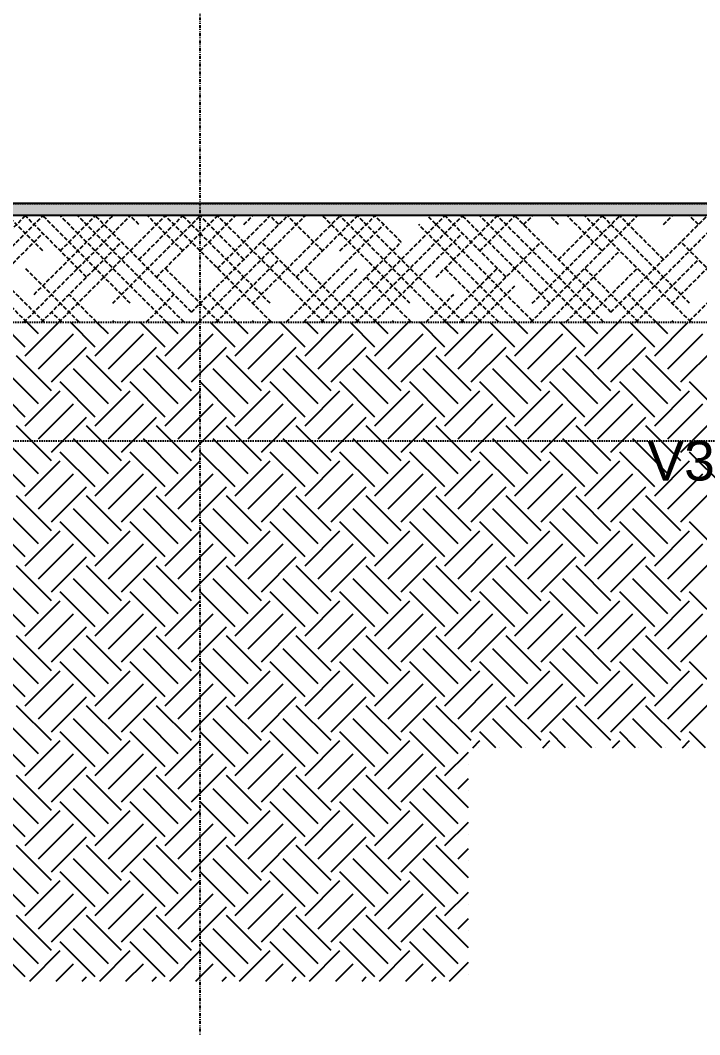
# Model space of a CAD drawing. Extents: x 37185 to 43130, y -8131 to -3926.
# Drawn here: x 41207.7 to 41322.2, y -5192.9 to -5022 of the extents above; entities that cross this region are included whole.
import ezdxf

# ---------------------------------------------------------------- set-up
doc = ezdxf.new("R2010")
doc.units = 0
doc.header["$MEASUREMENT"] = 0
for name, pattern in [('ESTILO_TQS_0001', [1, 0.7, -0.3]), ('ESTILO_TQS_0002', [0.4, 0.1, -0.3]), ('ESTILO_TQS_0004', [1.12, 0.5, -0.2, 0.01, -0.2, 0.01, -0.2])]:
    doc.linetypes.add(name, pattern=pattern)
for name, color, linetype in [('47', 15, 'CONTINUOUS'), ('67', 7, 'CONTINUOUS'), ('68', 4, 'CONTINUOUS'), ('70', 160, 'CONTINUOUS'), ('74', 2, 'CONTINUOUS'), ('96', 252, 'CONTINUOUS')]:
    doc.layers.add(name, color=color, linetype=linetype)
doc.styles.add('TQS_ARIAL', font='arial.ttf')

msp = doc.modelspace()

# ---------------------------------------------------------------- linework, layer by layer
at = {"layer": '47', "linetype": 'Continuous'}
for p, q in [((41208.55, -5077.06), (41204.36, -5072.87)), ((41208.55, -5078.53), (41214.21, -5072.87)), ((41210.76, -5074.85), (41208.78, -5072.87)), ((41220.34, -5077.06), (41216.15, -5072.87)), ((41220.34, -5078.53), (41226, -5072.87)), ((41222.55, -5074.85), (41220.57, -5072.87)), ((41232.12, -5077.06), (41227.93, -5072.87)), ((41232.12, -5078.53), (41237.78, -5072.87)), ((41234.33, -5074.85), (41232.35, -5072.87)), ((41243.91, -5077.06), (41239.72, -5072.87)), ((41243.91, -5078.53), (41249.57, -5072.87)), ((41246.12, -5074.85), (41244.14, -5072.87)), ((41255.69, -5077.06), (41251.5, -5072.87)), ((41255.69, -5078.53), (41261.35, -5072.87)), ((41257.9, -5074.85), (41255.92, -5072.87)), ((41267.48, -5077.06), (41263.29, -5072.87)), ((41267.48, -5078.53), (41273.14, -5072.87)), ((41269.69, -5074.85), (41267.71, -5072.87)), ((41279.26, -5077.06), (41275.07, -5072.87)), ((41279.26, -5078.53), (41284.92, -5072.87)), ((41281.47, -5074.85), (41279.49, -5072.87)), ((41291.05, -5077.06), (41286.86, -5072.87)), ((41291.05, -5078.53), (41296.71, -5072.87)), ((41293.26, -5074.85), (41291.28, -5072.87)), ((41302.83, -5077.06), (41298.64, -5072.87)), ((41302.83, -5078.53), (41308.49, -5072.87)), ((41305.04, -5074.85), (41303.06, -5072.87)), ((41314.62, -5077.06), (41310.43, -5072.87)), ((41314.62, -5078.53), (41320.28, -5072.87)), ((41316.83, -5074.85), (41314.85, -5072.87)), ((41210.76, -5080.74), (41216.65, -5074.85)), ((41222.55, -5080.74), (41228.44, -5074.85)), ((41234.33, -5080.74), (41240.22, -5074.85)), ((41246.12, -5080.74), (41252.01, -5074.85)), ((41257.9, -5080.74), (41263.79, -5074.85)), ((41269.69, -5080.74), (41275.58, -5074.85)), ((41281.47, -5080.74), (41287.36, -5074.85)), ((41293.26, -5080.74), (41299.15, -5074.85)), ((41305.04, -5080.74), (41310.93, -5074.85)), ((41316.83, -5080.74), (41322.72, -5074.85)), ((41212.97, -5082.95), (41218.86, -5077.06)), ((41224.76, -5082.95), (41230.65, -5077.06)), ((41236.54, -5082.95), (41242.43, -5077.06)), ((41248.33, -5082.95), (41254.22, -5077.06)), ((41260.11, -5082.95), (41266, -5077.06)), ((41271.9, -5082.95), (41277.79, -5077.06)), ((41283.68, -5082.95), (41289.57, -5077.06)), ((41295.47, -5082.95), (41301.36, -5077.06)), ((41307.25, -5082.95), (41313.14, -5077.06)), ((41319.04, -5082.95), (41324.93, -5077.06)), ((41212.97, -5084.43), (41207.08, -5078.53)), ((41224.76, -5084.43), (41218.86, -5078.53)), ((41236.54, -5084.43), (41230.65, -5078.53)), ((41248.33, -5084.43), (41242.43, -5078.53)), ((41260.11, -5084.43), (41254.22, -5078.53)), ((41271.9, -5084.43), (41266, -5078.53)), ((41283.68, -5084.43), (41277.79, -5078.53)), ((41295.47, -5084.43), (41289.57, -5078.53)), ((41307.25, -5084.43), (41301.36, -5078.53)), ((41319.04, -5084.43), (41313.14, -5078.53)), ((41210.76, -5086.64), (41204.87, -5080.74)), ((41222.55, -5086.64), (41216.65, -5080.74)), ((41234.33, -5086.64), (41228.44, -5080.74)), ((41246.12, -5086.64), (41240.22, -5080.74)), ((41257.9, -5086.64), (41252.01, -5080.74)), ((41269.69, -5086.64), (41263.79, -5080.74)), ((41281.47, -5086.64), (41275.58, -5080.74)), ((41293.26, -5086.64), (41287.36, -5080.74)), ((41305.04, -5086.64), (41299.15, -5080.74)), ((41316.83, -5086.64), (41310.93, -5080.74)), ((41208.55, -5088.85), (41202.66, -5082.95)), ((41220.34, -5088.85), (41214.44, -5082.95)), ((41232.12, -5088.85), (41226.23, -5082.95)), ((41243.91, -5088.85), (41238.01, -5082.95)), ((41255.69, -5088.85), (41249.8, -5082.95)), ((41267.48, -5088.85), (41261.58, -5082.95)), ((41279.26, -5088.85), (41273.37, -5082.95)), ((41291.05, -5088.85), (41285.15, -5082.95)), ((41302.83, -5088.85), (41296.94, -5082.95)), ((41314.62, -5088.85), (41308.72, -5082.95)), ((41326.4, -5088.85), (41320.51, -5082.95)), ((41208.55, -5090.32), (41214.44, -5084.43)), ((41220.34, -5090.32), (41226.23, -5084.43)), ((41232.12, -5090.32), (41238.01, -5084.43)), ((41243.91, -5090.32), (41249.8, -5084.43)), ((41255.69, -5090.32), (41261.58, -5084.43)), ((41267.48, -5090.32), (41273.37, -5084.43)), ((41279.26, -5090.32), (41285.15, -5084.43)), ((41291.05, -5090.32), (41296.94, -5084.43)), ((41302.83, -5090.32), (41308.72, -5084.43)), ((41314.62, -5090.32), (41320.51, -5084.43)), ((41210.76, -5092.53), (41216.65, -5086.64)), ((41222.55, -5092.53), (41228.44, -5086.64)), ((41234.33, -5092.53), (41240.22, -5086.64)), ((41246.12, -5092.53), (41252.01, -5086.64)), ((41257.9, -5092.53), (41263.79, -5086.64)), ((41269.69, -5092.53), (41275.58, -5086.64)), ((41281.47, -5092.53), (41287.36, -5086.64)), ((41293.26, -5092.53), (41299.15, -5086.64)), ((41305.04, -5092.53), (41310.93, -5086.64)), ((41316.83, -5092.53), (41322.72, -5086.64)), ((41212.97, -5094.74), (41218.86, -5088.85)), ((41224.76, -5094.74), (41230.65, -5088.85)), ((41236.54, -5094.74), (41242.43, -5088.85)), ((41248.33, -5094.74), (41254.22, -5088.85)), ((41260.11, -5094.74), (41266, -5088.85)), ((41271.9, -5094.74), (41277.79, -5088.85)), ((41283.68, -5094.74), (41289.57, -5088.85)), ((41295.47, -5094.74), (41301.36, -5088.85)), ((41307.25, -5094.74), (41313.14, -5088.85)), ((41319.04, -5094.74), (41324.93, -5088.85)), ((41212.97, -5096.21), (41207.08, -5090.32)), ((41224.76, -5096.21), (41218.86, -5090.32)), ((41236.54, -5096.21), (41230.65, -5090.32)), ((41248.33, -5096.21), (41242.43, -5090.32)), ((41260.11, -5096.21), (41254.22, -5090.32)), ((41271.9, -5096.21), (41266, -5090.32)), ((41283.68, -5096.21), (41277.79, -5090.32)), ((41295.47, -5096.21), (41289.57, -5090.32)), ((41307.25, -5096.21), (41301.36, -5090.32)), ((41319.04, -5096.21), (41313.14, -5090.32)), ((41210.76, -5098.42), (41204.87, -5092.53)), ((41222.55, -5098.42), (41216.65, -5092.53)), ((41234.33, -5098.42), (41228.44, -5092.53)), ((41246.12, -5098.42), (41240.22, -5092.53)), ((41257.9, -5098.42), (41252.01, -5092.53)), ((41269.69, -5098.42), (41263.79, -5092.53)), ((41281.47, -5098.42), (41275.58, -5092.53)), ((41293.26, -5098.42), (41287.36, -5092.53)), ((41305.04, -5098.42), (41299.15, -5092.53)), ((41316.83, -5098.42), (41310.93, -5092.53)), ((41208.55, -5100.63), (41202.66, -5094.74)), ((41220.34, -5100.63), (41214.44, -5094.74)), ((41232.12, -5100.63), (41226.23, -5094.74)), ((41243.91, -5100.63), (41238.01, -5094.74)), ((41255.69, -5100.63), (41249.8, -5094.74)), ((41267.48, -5100.63), (41261.58, -5094.74)), ((41279.26, -5100.63), (41273.37, -5094.74)), ((41291.05, -5100.63), (41285.15, -5094.74)), ((41302.83, -5100.63), (41296.94, -5094.74)), ((41314.62, -5100.63), (41308.72, -5094.74)), ((41326.4, -5100.63), (41320.51, -5094.74)), ((41208.55, -5102.1), (41214.44, -5096.21)), ((41220.34, -5102.1), (41226.23, -5096.21)), ((41232.12, -5102.1), (41238.01, -5096.21)), ((41243.91, -5102.1), (41249.8, -5096.21)), ((41255.69, -5102.1), (41261.58, -5096.21)), ((41267.48, -5102.1), (41273.37, -5096.21)), ((41279.26, -5102.1), (41285.15, -5096.21)), ((41291.05, -5102.1), (41296.94, -5096.21)), ((41302.83, -5102.1), (41308.72, -5096.21)), ((41314.62, -5102.1), (41320.51, -5096.21)), ((41210.76, -5104.31), (41216.65, -5098.42)), ((41222.55, -5104.31), (41228.44, -5098.42)), ((41234.33, -5104.31), (41240.22, -5098.42)), ((41246.12, -5104.31), (41252.01, -5098.42)), ((41257.9, -5104.31), (41263.79, -5098.42)), ((41269.69, -5104.31), (41275.58, -5098.42)), ((41281.47, -5104.31), (41287.36, -5098.42)), ((41293.26, -5104.31), (41299.15, -5098.42)), ((41305.04, -5104.31), (41310.93, -5098.42)), ((41316.83, -5104.31), (41322.72, -5098.42)), ((41212.97, -5106.52), (41218.86, -5100.63)), ((41224.76, -5106.52), (41230.65, -5100.63)), ((41236.54, -5106.52), (41242.43, -5100.63)), ((41248.33, -5106.52), (41254.22, -5100.63)), ((41260.11, -5106.52), (41266, -5100.63)), ((41271.9, -5106.52), (41277.79, -5100.63)), ((41283.68, -5106.52), (41289.57, -5100.63)), ((41295.47, -5106.52), (41301.36, -5100.63)), ((41307.25, -5106.52), (41313.14, -5100.63)), ((41319.04, -5106.52), (41324.93, -5100.63)), ((41212.97, -5108), (41207.08, -5102.1)), ((41224.76, -5108), (41218.86, -5102.1)), ((41236.54, -5108), (41230.65, -5102.1)), ((41248.33, -5108), (41242.43, -5102.1)), ((41260.11, -5108), (41254.22, -5102.1)), ((41271.9, -5108), (41266, -5102.1)), ((41283.68, -5108), (41277.79, -5102.1)), ((41295.47, -5108), (41289.57, -5102.1)), ((41307.25, -5108), (41301.36, -5102.1)), ((41319.04, -5108), (41313.14, -5102.1)), ((41210.76, -5110.21), (41204.87, -5104.31)), ((41222.55, -5110.21), (41216.65, -5104.31)), ((41234.33, -5110.21), (41228.44, -5104.31)), ((41246.12, -5110.21), (41240.22, -5104.31)), ((41257.9, -5110.21), (41252.01, -5104.31)), ((41269.69, -5110.21), (41263.79, -5104.31)), ((41281.47, -5110.21), (41275.58, -5104.31)), ((41293.26, -5110.21), (41287.36, -5104.31)), ((41305.04, -5110.21), (41299.15, -5104.31)), ((41316.83, -5110.21), (41310.93, -5104.31)), ((41208.55, -5112.42), (41202.66, -5106.52)), ((41208.55, -5113.89), (41214.44, -5108)), ((41220.34, -5112.42), (41214.44, -5106.52)), ((41220.34, -5113.89), (41226.23, -5108)), ((41232.12, -5112.42), (41226.23, -5106.52)), ((41232.12, -5113.89), (41238.01, -5108)), ((41243.91, -5112.42), (41238.01, -5106.52)), ((41243.91, -5113.89), (41249.8, -5108)), ((41255.69, -5112.42), (41249.8, -5106.52)), ((41255.69, -5113.89), (41261.58, -5108)), ((41267.48, -5112.42), (41261.58, -5106.52)), ((41267.48, -5113.89), (41273.37, -5108)), ((41279.26, -5112.42), (41273.37, -5106.52)), ((41279.26, -5113.89), (41285.15, -5108)), ((41291.05, -5112.42), (41285.15, -5106.52)), ((41291.05, -5113.89), (41296.94, -5108)), ((41302.83, -5112.42), (41296.94, -5106.52)), ((41302.83, -5113.89), (41308.72, -5108)), ((41314.62, -5112.42), (41308.72, -5106.52)), ((41314.62, -5113.89), (41320.51, -5108)), ((41326.4, -5112.42), (41320.51, -5106.52)), ((41210.76, -5116.1), (41216.65, -5110.21)), ((41222.55, -5116.1), (41228.44, -5110.21)), ((41234.33, -5116.1), (41240.22, -5110.21)), ((41246.12, -5116.1), (41252.01, -5110.21)), ((41257.9, -5116.1), (41263.79, -5110.21)), ((41269.69, -5116.1), (41275.58, -5110.21)), ((41281.47, -5116.1), (41287.36, -5110.21)), ((41293.26, -5116.1), (41299.15, -5110.21)), ((41305.04, -5116.1), (41310.93, -5110.21)), ((41316.83, -5116.1), (41322.72, -5110.21)), ((41212.97, -5118.31), (41218.86, -5112.42)), ((41224.76, -5118.31), (41230.65, -5112.42)), ((41236.54, -5118.31), (41242.43, -5112.42)), ((41248.33, -5118.31), (41254.22, -5112.42)), ((41260.11, -5118.31), (41266, -5112.42)), ((41271.9, -5118.31), (41277.79, -5112.42)), ((41283.68, -5118.31), (41289.57, -5112.42)), ((41295.47, -5118.31), (41301.36, -5112.42)), ((41307.25, -5118.31), (41313.14, -5112.42)), ((41319.04, -5118.31), (41324.93, -5112.42)), ((41212.97, -5119.78), (41207.08, -5113.89)), ((41224.76, -5119.78), (41218.86, -5113.89)), ((41236.54, -5119.78), (41230.65, -5113.89)), ((41248.33, -5119.78), (41242.43, -5113.89)), ((41260.11, -5119.78), (41254.22, -5113.89)), ((41271.9, -5119.78), (41266, -5113.89)), ((41283.68, -5119.78), (41277.79, -5113.89)), ((41295.47, -5119.78), (41289.57, -5113.89)), ((41307.25, -5119.78), (41301.36, -5113.89)), ((41319.04, -5119.78), (41313.14, -5113.89)), ((41210.76, -5121.99), (41204.87, -5116.1)), ((41222.55, -5121.99), (41216.65, -5116.1)), ((41234.33, -5121.99), (41228.44, -5116.1)), ((41246.12, -5121.99), (41240.22, -5116.1)), ((41257.9, -5121.99), (41252.01, -5116.1)), ((41269.69, -5121.99), (41263.79, -5116.1)), ((41281.47, -5121.99), (41275.58, -5116.1)), ((41293.26, -5121.99), (41287.36, -5116.1)), ((41305.04, -5121.99), (41299.15, -5116.1)), ((41316.83, -5121.99), (41310.93, -5116.1)), ((41208.55, -5125.67), (41214.44, -5119.78)), ((41220.34, -5124.2), (41214.44, -5118.31)), ((41220.34, -5125.67), (41226.23, -5119.78)), ((41232.12, -5124.2), (41226.23, -5118.31)), ((41232.12, -5125.67), (41238.01, -5119.78)), ((41243.91, -5124.2), (41238.01, -5118.31)), ((41243.91, -5125.67), (41249.8, -5119.78)), ((41255.69, -5124.2), (41249.8, -5118.31)), ((41255.69, -5125.67), (41261.58, -5119.78)), ((41267.48, -5124.2), (41261.58, -5118.31)), ((41267.48, -5125.67), (41273.37, -5119.78)), ((41279.26, -5124.2), (41273.37, -5118.31)), ((41279.26, -5125.67), (41285.15, -5119.78)), ((41291.05, -5124.2), (41285.15, -5118.31)), ((41291.05, -5125.67), (41296.94, -5119.78)), ((41302.83, -5124.2), (41296.94, -5118.31)), ((41302.83, -5125.67), (41308.72, -5119.78)), ((41314.62, -5124.2), (41308.72, -5118.31)), ((41314.62, -5125.67), (41320.51, -5119.78)), ((41326.4, -5124.2), (41320.51, -5118.31)), ((41208.55, -5124.2), (41205.32, -5120.97)), ((41210.76, -5127.88), (41216.65, -5121.99)), ((41222.55, -5127.88), (41228.44, -5121.99)), ((41234.33, -5127.88), (41240.22, -5121.99)), ((41246.12, -5127.88), (41252.01, -5121.99)), ((41257.9, -5127.88), (41263.79, -5121.99)), ((41269.69, -5127.88), (41275.58, -5121.99)), ((41281.47, -5127.88), (41287.36, -5121.99)), ((41293.26, -5127.88), (41299.15, -5121.99)), ((41305.04, -5127.88), (41310.93, -5121.99)), ((41316.83, -5127.88), (41322.72, -5121.99)), ((41212.97, -5130.09), (41218.86, -5124.2)), ((41224.76, -5130.09), (41230.65, -5124.2)), ((41236.54, -5130.09), (41242.43, -5124.2)), ((41248.33, -5130.09), (41254.22, -5124.2)), ((41260.11, -5130.09), (41266, -5124.2)), ((41271.9, -5130.09), (41277.79, -5124.2)), ((41283.68, -5130.09), (41289.57, -5124.2)), ((41295.47, -5130.09), (41301.36, -5124.2)), ((41307.25, -5130.09), (41313.14, -5124.2)), ((41319.04, -5130.09), (41324.93, -5124.2)), ((41212.97, -5131.57), (41207.08, -5125.67)), ((41224.76, -5131.57), (41218.86, -5125.67)), ((41236.54, -5131.57), (41230.65, -5125.67)), ((41248.33, -5131.57), (41242.43, -5125.67)), ((41260.11, -5131.57), (41254.22, -5125.67)), ((41271.9, -5131.57), (41266, -5125.67)), ((41283.68, -5131.57), (41277.79, -5125.67)), ((41295.47, -5131.57), (41289.57, -5125.67)), ((41307.25, -5131.57), (41301.36, -5125.67)), ((41319.04, -5131.57), (41313.14, -5125.67)), ((41210.76, -5133.78), (41205.32, -5128.33)), ((41222.55, -5133.78), (41216.65, -5127.88)), ((41234.33, -5133.78), (41228.44, -5127.88)), ((41246.12, -5133.78), (41240.22, -5127.88)), ((41257.9, -5133.78), (41252.01, -5127.88)), ((41269.69, -5133.78), (41263.79, -5127.88)), ((41281.47, -5133.78), (41275.58, -5127.88)), ((41293.26, -5133.78), (41287.36, -5127.88)), ((41305.04, -5133.78), (41299.15, -5127.88)), ((41316.83, -5133.78), (41310.93, -5127.88)), ((41220.34, -5135.99), (41214.44, -5130.09)), ((41232.12, -5135.99), (41226.23, -5130.09)), ((41243.91, -5135.99), (41238.01, -5130.09)), ((41255.69, -5135.99), (41249.8, -5130.09)), ((41267.48, -5135.99), (41261.58, -5130.09)), ((41279.26, -5135.99), (41273.37, -5130.09)), ((41291.05, -5135.99), (41285.15, -5130.09)), ((41302.83, -5135.99), (41296.94, -5130.09)), ((41314.62, -5135.99), (41308.72, -5130.09)), ((41326.4, -5135.99), (41320.51, -5130.09)), ((41208.55, -5137.46), (41214.44, -5131.57)), ((41220.34, -5137.46), (41226.23, -5131.57)), ((41232.12, -5137.46), (41238.01, -5131.57)), ((41243.91, -5137.46), (41249.8, -5131.57)), ((41255.69, -5137.46), (41261.58, -5131.57)), ((41267.48, -5137.46), (41273.37, -5131.57)), ((41279.26, -5137.46), (41285.15, -5131.57)), ((41291.05, -5137.46), (41296.94, -5131.57)), ((41302.83, -5137.46), (41308.72, -5131.57)), ((41314.62, -5137.46), (41320.51, -5131.57)), ((41208.55, -5135.99), (41205.32, -5132.75)), ((41210.76, -5139.67), (41216.65, -5133.78)), ((41222.55, -5139.67), (41228.44, -5133.78)), ((41234.33, -5139.67), (41240.22, -5133.78)), ((41246.12, -5139.67), (41252.01, -5133.78)), ((41257.9, -5139.67), (41263.79, -5133.78)), ((41269.69, -5139.67), (41275.58, -5133.78)), ((41281.47, -5139.67), (41287.36, -5133.78)), ((41293.26, -5139.67), (41299.15, -5133.78)), ((41305.04, -5139.67), (41310.93, -5133.78)), ((41316.83, -5139.67), (41322.72, -5133.78)), ((41212.97, -5141.88), (41218.86, -5135.99)), ((41224.76, -5141.88), (41230.65, -5135.99)), ((41236.54, -5141.88), (41242.43, -5135.99)), ((41248.33, -5141.88), (41254.22, -5135.99)), ((41260.11, -5141.88), (41266, -5135.99)), ((41271.9, -5141.88), (41277.79, -5135.99)), ((41283.68, -5141.88), (41289.57, -5135.99)), ((41295.47, -5141.88), (41301.36, -5135.99)), ((41307.25, -5141.88), (41313.14, -5135.99)), ((41319.04, -5141.88), (41324.93, -5135.99)), ((41212.97, -5143.35), (41207.08, -5137.46)), ((41224.76, -5143.35), (41218.86, -5137.46)), ((41236.54, -5143.35), (41230.65, -5137.46)), ((41248.33, -5143.35), (41242.43, -5137.46)), ((41260.11, -5143.35), (41254.22, -5137.46)), ((41271.9, -5143.35), (41266, -5137.46)), ((41283.68, -5143.35), (41277.79, -5137.46)), ((41295.47, -5143.35), (41289.57, -5137.46)), ((41307.25, -5143.35), (41301.36, -5137.46)), ((41319.04, -5143.35), (41313.14, -5137.46)), ((41210.76, -5145.56), (41205.32, -5140.12)), ((41222.55, -5145.56), (41216.65, -5139.67)), ((41234.33, -5145.56), (41228.44, -5139.67)), ((41246.12, -5145.56), (41240.22, -5139.67)), ((41257.9, -5145.56), (41252.01, -5139.67)), ((41269.69, -5145.56), (41263.79, -5139.67)), ((41281.47, -5145.56), (41275.58, -5139.67)), ((41292.25, -5144.55), (41287.36, -5139.67)), ((41304.03, -5144.55), (41299.15, -5139.67)), ((41315.82, -5144.55), (41310.93, -5139.67)), ((41220.34, -5147.77), (41214.44, -5141.88)), ((41232.12, -5147.77), (41226.23, -5141.88)), ((41243.91, -5147.77), (41238.01, -5141.88)), ((41255.69, -5147.77), (41249.8, -5141.88)), ((41267.48, -5147.77), (41261.58, -5141.88)), ((41279.26, -5147.77), (41273.37, -5141.88)), ((41287.83, -5144.55), (41285.15, -5141.88)), ((41299.61, -5144.55), (41296.94, -5141.88)), ((41311.4, -5144.55), (41308.72, -5141.88)), ((41323.18, -5144.55), (41320.51, -5141.88)), ((41208.55, -5149.24), (41214.44, -5143.35)), ((41220.34, -5149.24), (41226.23, -5143.35)), ((41232.12, -5149.24), (41238.01, -5143.35)), ((41243.91, -5149.24), (41249.8, -5143.35)), ((41255.69, -5149.24), (41261.58, -5143.35)), ((41267.48, -5149.24), (41273.37, -5143.35)), ((41283.96, -5144.55), (41285.15, -5143.35)), ((41295.74, -5144.55), (41296.94, -5143.35)), ((41307.53, -5144.55), (41308.72, -5143.35)), ((41319.31, -5144.55), (41320.51, -5143.35)), ((41208.55, -5147.77), (41205.32, -5144.54)), ((41210.76, -5151.45), (41216.65, -5145.56)), ((41222.55, -5151.45), (41228.44, -5145.56)), ((41234.33, -5151.45), (41240.22, -5145.56)), ((41246.12, -5151.45), (41252.01, -5145.56)), ((41257.9, -5151.45), (41263.79, -5145.56)), ((41269.69, -5151.45), (41275.58, -5145.56)), ((41279.26, -5149.24), (41283.21, -5145.3)), ((41284.88, -5144.55), (41284.88, -5144.55)), ((41288.38, -5144.55), (41288.38, -5144.55)), ((41292.79, -5144.55), (41292.79, -5144.55)), ((41296.67, -5144.55), (41296.67, -5144.55)), ((41300.16, -5144.55), (41300.16, -5144.55)), ((41304.58, -5144.55), (41304.58, -5144.55)), ((41308.45, -5144.55), (41308.45, -5144.55)), ((41311.95, -5144.55), (41311.95, -5144.55)), ((41316.37, -5144.55), (41316.37, -5144.55)), ((41320.24, -5144.55), (41320.24, -5144.55)), ((41283.21, -5147.3), (41283.21, -5147.3)), ((41212.97, -5153.66), (41218.86, -5147.77)), ((41224.76, -5153.66), (41230.65, -5147.77)), ((41236.54, -5153.66), (41242.43, -5147.77)), ((41248.33, -5153.66), (41254.22, -5147.77)), ((41260.11, -5153.66), (41266, -5147.77)), ((41271.9, -5153.66), (41277.79, -5147.77)), ((41212.97, -5155.14), (41207.08, -5149.24)), ((41224.76, -5155.14), (41218.86, -5149.24)), ((41236.54, -5155.14), (41230.65, -5149.24)), ((41248.33, -5155.14), (41242.43, -5149.24)), ((41260.11, -5155.14), (41254.22, -5149.24)), ((41271.9, -5155.14), (41266, -5149.24)), ((41283.21, -5154.66), (41277.79, -5149.24)), ((41281.47, -5151.45), (41283.21, -5149.72)), ((41210.76, -5157.35), (41204.87, -5151.45)), ((41222.55, -5157.35), (41216.65, -5151.45)), ((41234.33, -5157.35), (41228.44, -5151.45)), ((41246.12, -5157.35), (41240.22, -5151.45)), ((41257.9, -5157.35), (41252.01, -5151.45)), ((41269.69, -5157.35), (41263.79, -5151.45)), ((41281.47, -5157.35), (41275.58, -5151.45)), ((41283.21, -5151.72), (41283.21, -5151.72)), ((41208.55, -5159.56), (41202.66, -5153.66)), ((41220.34, -5159.56), (41214.44, -5153.66)), ((41232.12, -5159.56), (41226.23, -5153.66)), ((41243.91, -5159.56), (41238.01, -5153.66)), ((41255.69, -5159.56), (41249.8, -5153.66)), ((41267.48, -5159.56), (41261.58, -5153.66)), ((41279.26, -5159.56), (41273.37, -5153.66)), ((41208.55, -5161.03), (41214.44, -5155.14)), ((41220.34, -5161.03), (41226.23, -5155.14)), ((41232.12, -5161.03), (41238.01, -5155.14)), ((41243.91, -5161.03), (41249.8, -5155.14)), ((41255.69, -5161.03), (41261.58, -5155.14)), ((41267.48, -5161.03), (41273.37, -5155.14)), ((41210.76, -5163.24), (41216.65, -5157.35)), ((41222.55, -5163.24), (41228.44, -5157.35)), ((41234.33, -5163.24), (41240.22, -5157.35)), ((41246.12, -5163.24), (41252.01, -5157.35)), ((41257.9, -5163.24), (41263.79, -5157.35)), ((41269.69, -5163.24), (41275.58, -5157.35)), ((41279.26, -5161.03), (41283.21, -5157.09)), ((41283.21, -5159.08), (41283.21, -5159.08)), ((41212.97, -5165.45), (41218.86, -5159.56)), ((41224.76, -5165.45), (41230.65, -5159.56)), ((41236.54, -5165.45), (41242.43, -5159.56)), ((41248.33, -5165.45), (41254.22, -5159.56)), ((41260.11, -5165.45), (41266, -5159.56)), ((41271.9, -5165.45), (41277.79, -5159.56)), ((41212.97, -5166.92), (41207.08, -5161.03)), ((41224.76, -5166.92), (41218.86, -5161.03)), ((41236.54, -5166.92), (41230.65, -5161.03)), ((41248.33, -5166.92), (41242.43, -5161.03)), ((41260.11, -5166.92), (41254.22, -5161.03)), ((41271.9, -5166.92), (41266, -5161.03)), ((41283.21, -5166.45), (41277.79, -5161.03)), ((41281.47, -5163.24), (41283.21, -5161.5)), ((41210.76, -5169.13), (41204.87, -5163.24)), ((41222.55, -5169.13), (41216.65, -5163.24)), ((41234.33, -5169.13), (41228.44, -5163.24)), ((41246.12, -5169.13), (41240.22, -5163.24)), ((41257.9, -5169.13), (41252.01, -5163.24)), ((41269.69, -5169.13), (41263.79, -5163.24)), ((41281.47, -5169.13), (41275.58, -5163.24)), ((41283.21, -5163.5), (41283.21, -5163.5)), ((41208.55, -5171.34), (41202.66, -5165.45)), ((41220.34, -5171.34), (41214.44, -5165.45)), ((41232.12, -5171.34), (41226.23, -5165.45)), ((41243.91, -5171.34), (41238.01, -5165.45)), ((41255.69, -5171.34), (41249.8, -5165.45)), ((41267.48, -5171.34), (41261.58, -5165.45)), ((41279.26, -5171.34), (41273.37, -5165.45)), ((41208.55, -5172.82), (41214.44, -5166.92)), ((41220.34, -5172.82), (41226.23, -5166.92)), ((41232.12, -5172.82), (41238.01, -5166.92)), ((41243.91, -5172.82), (41249.8, -5166.92)), ((41255.69, -5172.82), (41261.58, -5166.92)), ((41267.48, -5172.82), (41273.37, -5166.92)), ((41210.76, -5175.02), (41216.65, -5169.13)), ((41222.55, -5175.02), (41228.44, -5169.13)), ((41234.33, -5175.02), (41240.22, -5169.13)), ((41246.12, -5175.02), (41252.01, -5169.13)), ((41257.9, -5175.02), (41263.79, -5169.13)), ((41269.69, -5175.02), (41275.58, -5169.13)), ((41279.26, -5172.82), (41283.21, -5168.87)), ((41283.21, -5170.87), (41283.21, -5170.87)), ((41212.97, -5178.71), (41207.08, -5172.82)), ((41212.97, -5177.23), (41218.86, -5171.34)), ((41224.76, -5178.71), (41218.86, -5172.82)), ((41224.76, -5177.23), (41230.65, -5171.34)), ((41236.54, -5178.71), (41230.65, -5172.82)), ((41236.54, -5177.23), (41242.43, -5171.34)), ((41248.33, -5178.71), (41242.43, -5172.82)), ((41248.33, -5177.23), (41254.22, -5171.34)), ((41260.11, -5178.71), (41254.22, -5172.82)), ((41260.11, -5177.23), (41266, -5171.34)), ((41271.9, -5178.71), (41266, -5172.82)), ((41271.9, -5177.23), (41277.79, -5171.34)), ((41283.21, -5178.23), (41277.79, -5172.82)), ((41281.47, -5175.02), (41283.21, -5173.29)), ((41210.76, -5180.92), (41204.87, -5175.02)), ((41222.55, -5180.92), (41216.65, -5175.02)), ((41234.33, -5180.92), (41228.44, -5175.02)), ((41246.12, -5180.92), (41240.22, -5175.02)), ((41257.9, -5180.92), (41252.01, -5175.02)), ((41269.69, -5180.92), (41263.79, -5175.02)), ((41281.47, -5180.92), (41275.58, -5175.02)), ((41283.21, -5175.29), (41283.21, -5175.29)), ((41208.55, -5183.13), (41202.66, -5177.23)), ((41220.34, -5183.13), (41214.44, -5177.23)), ((41232.12, -5183.13), (41226.23, -5177.23)), ((41243.91, -5183.13), (41238.01, -5177.23)), ((41255.69, -5183.13), (41249.8, -5177.23)), ((41267.48, -5183.13), (41261.58, -5177.23)), ((41279.26, -5183.13), (41273.37, -5177.23)), ((41209.31, -5183.85), (41214.44, -5178.71)), ((41221.09, -5183.85), (41226.23, -5178.71)), ((41232.88, -5183.85), (41238.01, -5178.71)), ((41244.66, -5183.85), (41249.8, -5178.71)), ((41256.45, -5183.85), (41261.58, -5178.71)), ((41268.23, -5183.85), (41273.37, -5178.71)), ((41213.73, -5183.85), (41216.65, -5180.92)), ((41225.51, -5183.85), (41228.44, -5180.92)), ((41237.3, -5183.85), (41240.22, -5180.92)), ((41249.08, -5183.85), (41252.01, -5180.92)), ((41260.87, -5183.85), (41263.79, -5180.92)), ((41272.65, -5183.85), (41275.58, -5180.92)), ((41280.02, -5183.85), (41283.21, -5180.66)), ((41218.14, -5183.85), (41218.86, -5183.13)), ((41229.93, -5183.85), (41230.65, -5183.13)), ((41241.72, -5183.85), (41242.43, -5183.13)), ((41253.5, -5183.85), (41254.22, -5183.13)), ((41265.29, -5183.85), (41266, -5183.13)), ((41277.07, -5183.85), (41277.79, -5183.13)), ((41283.21, -5182.65), (41283.21, -5182.65)), ((41209.27, -5183.85), (41209.27, -5183.85)), ((41213.69, -5183.85), (41213.69, -5183.85)), ((41218.11, -5183.85), (41218.11, -5183.85)), ((41221.06, -5183.85), (41221.06, -5183.85)), ((41225.47, -5183.85), (41225.47, -5183.85)), ((41229.89, -5183.85), (41229.89, -5183.85)), ((41232.84, -5183.85), (41232.84, -5183.85)), ((41237.26, -5183.85), (41237.26, -5183.85)), ((41241.68, -5183.85), (41241.68, -5183.85)), ((41244.63, -5183.85), (41244.63, -5183.85)), ((41249.05, -5183.85), (41249.05, -5183.85)), ((41253.46, -5183.85), (41253.46, -5183.85)), ((41256.41, -5183.85), (41256.41, -5183.85)), ((41260.83, -5183.85), (41260.83, -5183.85)), ((41265.25, -5183.85), (41265.25, -5183.85)), ((41268.2, -5183.85), (41268.2, -5183.85)), ((41272.62, -5183.85), (41272.62, -5183.85)), ((41277.03, -5183.85), (41277.03, -5183.85)), ((41279.98, -5183.85), (41279.98, -5183.85))]:
    msp.add_line(p, q, dxfattribs=at)
at = {"layer": '67', "linetype": 'ESTILO_TQS_0002'}
for p, q in [((40217.75, -5052.87), (42548.32, -5052.87)), ((40217.75, -5072.87), (42548.32, -5072.87)), ((40793.37, -5092.87), (42548.32, -5092.87))]:
    msp.add_line(p, q, dxfattribs=at)
at = {"layer": '68', "linetype": 'ESTILO_TQS_0001'}
for p, q in [((41208.78, -5072.87), (41190.78, -5054.87)), ((41193.59, -5072.87), (41211.59, -5054.87)), ((41211.73, -5072.87), (41193.82, -5054.96)), ((41196.77, -5066.75), (41208.64, -5054.87)), ((41211.5, -5060.86), (41205.51, -5054.87)), ((41208.32, -5072.87), (41226.32, -5054.87)), ((41218.86, -5065.28), (41208.46, -5054.87)), ((41210.02, -5068.22), (41223.37, -5054.87)), ((41226.23, -5069.7), (41211.41, -5054.87)), ((41214.21, -5072.87), (41232.12, -5054.96)), ((41232.35, -5072.87), (41214.35, -5054.87)), ((41214.44, -5060.86), (41220.43, -5054.87)), ((41235.3, -5072.87), (41217.39, -5054.96)), ((41236.54, -5071.17), (41220.25, -5054.87)), ((41223.28, -5069.7), (41238.11, -5054.87)), ((41227.7, -5056.44), (41226.14, -5054.87)), ((41227.7, -5062.33), (41235.16, -5054.87)), ((41235.07, -5060.86), (41229.08, -5054.87)), ((41230.65, -5065.28), (41241.05, -5054.87)), ((41250.03, -5072.87), (41232.03, -5054.87)), ((41249.8, -5069.7), (41234.98, -5054.87)), ((41236.54, -5071.17), (41252.84, -5054.87)), ((41237.78, -5072.87), (41255.69, -5054.96)), ((41245.38, -5062.33), (41237.92, -5054.87)), ((41238.01, -5060.86), (41244, -5054.87)), ((41240.96, -5063.8), (41249.89, -5054.87)), ((41258.87, -5072.87), (41240.96, -5054.96)), ((41245.38, -5056.44), (41246.94, -5054.87)), ((41246.85, -5069.7), (41261.68, -5054.87)), ((41251.27, -5056.44), (41249.71, -5054.87)), ((41258.64, -5060.86), (41252.65, -5054.87)), ((41254.22, -5065.28), (41264.62, -5054.87)), ((41273.37, -5069.7), (41258.55, -5054.87)), ((41261.35, -5072.87), (41279.26, -5054.96)), ((41279.49, -5072.87), (41261.49, -5054.87)), ((41261.58, -5060.86), (41267.57, -5054.87)), ((41264.3, -5072.87), (41282.3, -5054.87)), ((41282.44, -5072.87), (41264.53, -5054.96)), ((41271.9, -5059.38), (41267.39, -5054.87)), ((41293.99, -5072.64), (41276.23, -5054.87)), ((41277.79, -5065.28), (41288.19, -5054.87)), ((41289.57, -5065.28), (41279.17, -5054.87)), ((41296.94, -5069.7), (41282.12, -5054.87)), ((41303.06, -5072.87), (41285.06, -5054.87)), ((41285.15, -5060.86), (41291.14, -5054.87)), ((41306.01, -5072.87), (41288.1, -5054.96)), ((41307.25, -5071.17), (41290.96, -5054.87)), ((41292.52, -5056.44), (41294.08, -5054.87)), ((41293.76, -5072.87), (41311.76, -5054.87)), ((41293.99, -5069.7), (41308.82, -5054.87)), ((41298.41, -5056.44), (41296.85, -5054.87)), ((41298.41, -5062.33), (41305.87, -5054.87)), ((41305.78, -5060.86), (41299.8, -5054.87)), ((41320.74, -5072.87), (41302.74, -5054.87)), ((41302.83, -5054.96), (41302.92, -5054.87)), ((41320.51, -5069.7), (41305.69, -5054.87)), ((41307.25, -5071.17), (41323.55, -5054.87)), ((41308.49, -5072.87), (41326.4, -5054.96)), ((41316.09, -5062.33), (41308.63, -5054.87)), ((41311.67, -5054.96), (41311.58, -5054.87)), ((41316.09, -5056.44), (41317.65, -5054.87)), ((41317.56, -5069.7), (41332.39, -5054.87)), ((41321.98, -5056.44), (41320.42, -5054.87)), ((41320.51, -5072.64), (41338.28, -5054.87)), ((41252.51, -5072.87), (41268.95, -5056.44)), ((41291.28, -5072.87), (41274.84, -5056.44)), ((41196.53, -5072.87), (41211.5, -5057.91)), ((41267.25, -5072.87), (41282.21, -5057.91)), ((41211.27, -5072.87), (41224.76, -5059.38)), ((41261.82, -5072.87), (41248.33, -5059.38)), ((41258.41, -5072.87), (41271.9, -5059.38)), ((41281.98, -5072.87), (41295.47, -5059.38)), ((41332.53, -5072.87), (41319.04, -5059.38)), ((41296.71, -5072.87), (41308.72, -5060.86)), ((41240.73, -5072.87), (41251.27, -5062.33)), ((41311.44, -5072.87), (41321.98, -5062.33)), ((41217.62, -5072.87), (41208.55, -5063.8)), ((41241.19, -5072.87), (41232.12, -5063.8)), ((41255.46, -5072.87), (41264.53, -5063.8)), ((41264.76, -5072.87), (41255.69, -5063.8)), ((41273.6, -5072.87), (41266, -5065.28)), ((41279.03, -5072.87), (41288.1, -5063.8)), ((41288.33, -5072.87), (41279.26, -5063.8)), ((41302.6, -5072.87), (41311.67, -5063.8)), ((41311.9, -5072.87), (41302.83, -5063.8)), ((41284.92, -5072.87), (41291.05, -5066.75)), ((41220.57, -5072.87), (41215.92, -5068.22)), ((41228.94, -5072.87), (41233.59, -5068.22)), ((41244.14, -5072.87), (41239.49, -5068.22)), ((41267.71, -5072.87), (41263.06, -5068.22)), ((41276.08, -5072.87), (41280.74, -5068.22)), ((41299.65, -5072.87), (41304.31, -5068.22)), ((41314.85, -5072.87), (41310.2, -5068.22)), ((41214.68, -5072.87), (41212.97, -5071.17)), ((41285.39, -5072.87), (41283.68, -5071.17)), ((41217.16, -5072.87), (41217.16, -5072.87)), ((41220.11, -5072.87), (41220.11, -5072.87)), ((41223.05, -5072.87), (41223.05, -5072.87)), ((41223.51, -5072.87), (41223.28, -5072.64)), ((41226, -5072.87), (41226.23, -5072.64)), ((41226.46, -5072.87), (41226.46, -5072.87)), ((41229.41, -5072.87), (41229.41, -5072.87)), ((41231.89, -5072.87), (41231.89, -5072.87)), ((41234.84, -5072.87), (41234.84, -5072.87)), ((41238.25, -5072.87), (41238.25, -5072.87)), ((41243.68, -5072.87), (41243.68, -5072.87)), ((41246.62, -5072.87), (41246.62, -5072.87)), ((41247.08, -5072.87), (41246.85, -5072.64)), ((41249.57, -5072.87), (41249.8, -5072.64)), ((41252.98, -5072.87), (41252.98, -5072.87)), ((41255.92, -5072.87), (41255.92, -5072.87)), ((41270.19, -5072.87), (41270.19, -5072.87)), ((41270.65, -5072.87), (41270.42, -5072.64)), ((41273.14, -5072.87), (41273.37, -5072.64)), ((41276.55, -5072.87), (41276.55, -5072.87)), ((41287.87, -5072.87), (41287.87, -5072.87)), ((41290.82, -5072.87), (41290.82, -5072.87)), ((41294.23, -5072.87), (41294.23, -5072.87)), ((41297.17, -5072.87), (41297.17, -5072.87)), ((41300.12, -5072.87), (41300.12, -5072.87)), ((41305.55, -5072.87), (41305.55, -5072.87)), ((41308.96, -5072.87), (41308.96, -5072.87)), ((41314.39, -5072.87), (41314.39, -5072.87)), ((41317.33, -5072.87), (41317.33, -5072.87)), ((41317.8, -5072.87), (41317.56, -5072.64)), ((41320.28, -5072.87), (41320.28, -5072.87))]:
    msp.add_line(p, q, dxfattribs=at)
at = {"layer": '70', "linetype": 'ESTILO_TQS_0004'}
msp.add_line((41237.98, -4323.44), (41237.98, -5192.87), dxfattribs=at)
at = {"layer": '96', "linetype": 'Continuous'}
msp.add_lwpolyline([(40920.65, -5052.87), (40920.65, -5054.87), (42391.82, -5054.87), (42391.82, -5052.87), (40920.65, -5052.87)], dxfattribs=at)
msp.add_lwpolyline([(40920.65, -5052.87), (40920.65, -5054.87), (42391.82, -5054.87), (42391.82, -5052.87), (40920.65, -5052.87)], dxfattribs=at)
for points in [[(40920.65, -5052.87), (40920.65, -5054.87), (42391.82, -5054.87)], [(40920.65, -5052.87), (42391.82, -5054.87), (42391.82, -5052.87)], [(40920.65, -5052.87), (42391.82, -5052.87), (40920.65, -5052.87)], [(40920.65, -5052.87), (40920.65, -5054.87), (42391.82, -5054.87)], [(40920.65, -5052.87), (42391.82, -5054.87), (42391.82, -5052.87)], [(40920.65, -5052.87), (42391.82, -5052.87), (40920.65, -5052.87)]]:
    msp.add_solid(points, dxfattribs=at)

# ---------------------------------------------------------------- texts
at = {"layer": '74', "linetype": 'Continuous', "style": 'TQS_ARIAL'}
msp.add_text('V3', height=6.667, dxfattribs=at).set_placement((41313.36, -5099.54))

doc.saveas('drawing.dxf')
